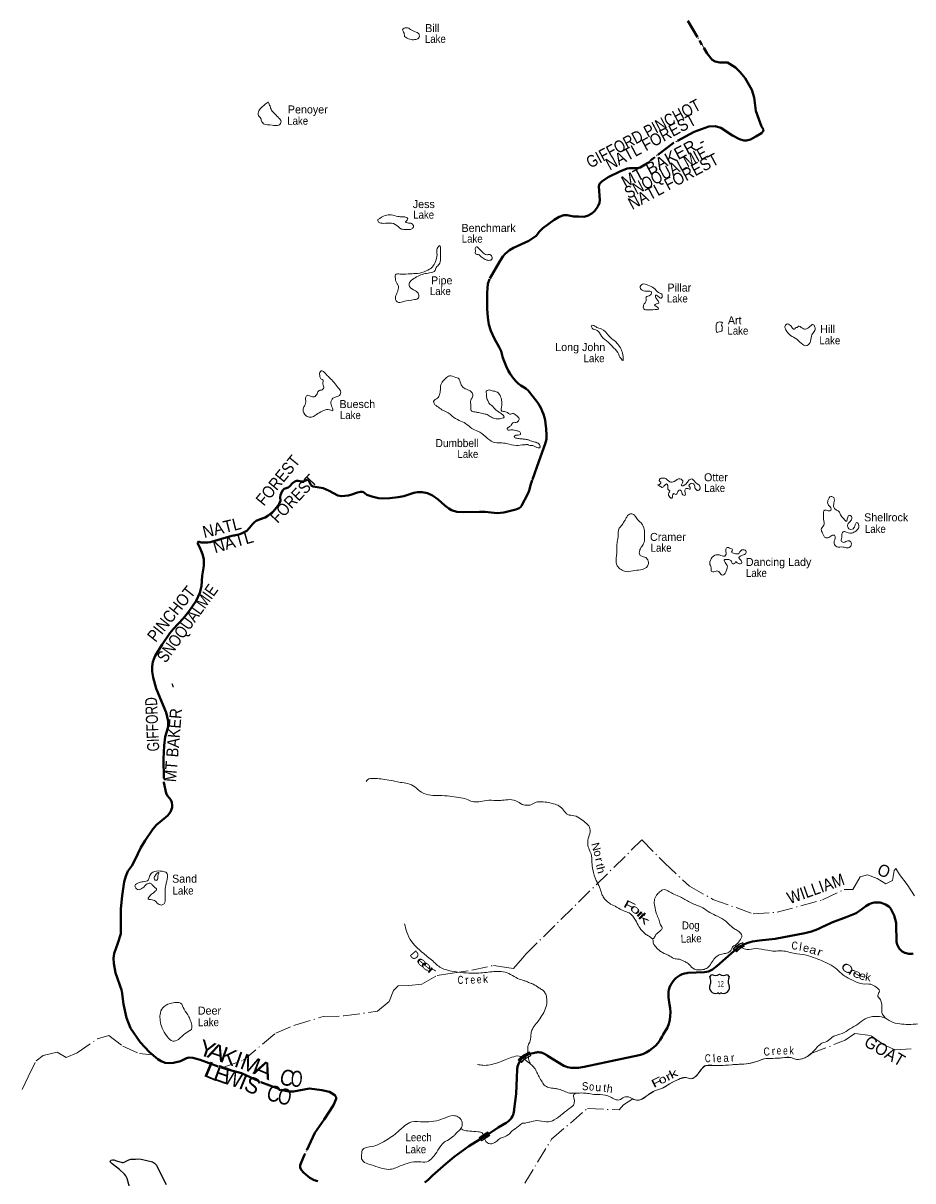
# Model space of a CAD drawing. Header units: feet. Extents: x -252658 to 9, y -366365 to -181930.
# Drawn here: x -107069 to -84846, y -314790 to -285860 of the extents above; entities that cross this region are included whole.
import ezdxf
from ezdxf.enums import TextEntityAlignment as Align

# ---------------------------------------------------------------- set-up
doc = ezdxf.new("R2010")
doc.units = ezdxf.units.FT
doc.header["$LTSCALE"] = 80
doc.linetypes.add('DOT_DASHED', pattern=[7.7, 5, -1.2, 0.3, -1.2])
doc.linetypes.add('LONG_DASH_SHORT_DASH', pattern=[9.9, 6, -1.2, 1.5, -1.2])
for name, color, linetype, lineweight in [('11', 7, 'LONG_DASH_SHORT_DASH', 60), ('16', 7, 'Continuous', 25), ('20', 7, 'Continuous', 70), ('29', 7, 'Continuous', 25), ('39', 7, 'Continuous', 13), ('44', 7, 'DOT_DASHED', 13), ('57', 7, 'Continuous', 13)]:
    doc.layers.add(name, color=color, linetype=linetype, lineweight=lineweight)
doc.layers.add('12', color=7, linetype='Continuous')
doc.layers.add('41', color=7, linetype='Continuous')

msp = doc.modelspace()

# ---------------------------------------------------------------- linework, layer by layer
at = {"layer": '11'}
for points in [[(-90468.17, -285799.46), (-89980.17, -286622.02), (-89860.07, -286773.97), (-89780.35, -286819.78), (-89665.1, -286841.38), (-89474.12, -286847.43), (-89271.88, -286968.02), (-89155.17, -287083.04), (-89036.86, -287231.62), (-88871.23, -287529.41), (-88805.91, -287720.93), (-88766.27, -288047.84), (-88695.72, -288262.31), (-88622.47, -288442.47), (-88579.72, -288515.79), (-88580.87, -288561.42), (-88622.18, -288612.88), (-88763.94, -288692.72), (-88903.33, -288764.04), (-88999.32, -288794.44), (-89069.45, -288790.98), (-89178.02, -288756.5), (-89354.36, -288666.84), (-89638.82, -288475.64), (-89783.67, -288430.79), (-89940.87, -288442.88), (-90306.44, -288573.75), (-90833.51, -288862.16), (-91532.5, -289390.16), (-91656.99, -289469.83), (-91724.51, -289487.35), (-91927.29, -289487.88), (-91980.33, -289495.02), (-92165.79, -289564.24), (-92459.84, -289711.92), (-92615.58, -289814.95), (-92670.61, -289877.58), (-92692.92, -289945.1), (-92663.21, -290276.9), (-92673.9, -290349.69), (-92710.76, -290439.12), (-92792.4, -290549.91), (-92864.75, -290612.88), (-92973.71, -290677.14), (-93063.42, -290696.66), (-93197.58, -290695.96), (-93311.69, -290689.37), (-93477.64, -290658.79), (-93559.87, -290662.23), (-93678.58, -290703.25), (-93807.05, -290779.06), (-94088.16, -290982.06), (-94171.56, -291070.2), (-94251.68, -291170.94), (-94438.9, -291298.89)], [(-94438.98, -291298.93), (-94817.64, -291472.18), (-94920.51, -291533.27), (-95024.75, -291623.76), (-95085.82, -291694.51), (-95171.22, -291824.28), (-95419.13, -292257.32), (-95459.42, -292378.04), (-95474.12, -292481.07), (-95478.43, -292595.62), (-95479.93, -292996.2), (-95464.97, -293218.62), (-95435.76, -293387.85), (-95384.22, -293549.84), (-95294.67, -293749.53), (-95179.85, -293955.84), (-95131.44, -294059.5), (-95084.14, -294227.3), (-95056.22, -294310.17), (-95007.34, -294429.63), (-94955.03, -294538.6), (-94903.58, -294626.09), (-94822.87, -294736.47), (-94755.52, -294813.97), (-94700.28, -294867.61), (-94637.56, -294918.38), (-94515.58, -294990.76), (-94454.48, -295039.2)], [(-94454.69, -295038.93), (-94238.58, -295317.42), (-94198.68, -295371.81), (-94163.44, -295429.87), (-94131.36, -295493.29), (-94104.49, -295555.36), (-94075.04, -295632.76), (-94048.91, -295715.02), (-94032.49, -295785.12), (-94019.77, -295858.78), (-94003.22, -296000.06), (-93992.29, -296157.04), (-93993.87, -296210.24), (-93999.4, -296259.77), (-94011.38, -296314.14), (-94032.2, -296375.49), (-94190.85, -296813.24), (-94351.65, -297277.76), (-94394.23, -297407.82), (-94421.16, -297513.66), (-94437.13, -297562.34), (-94465.48, -297618.48)], [(-94465.48, -297618.48), (-94621.45, -297919.68), (-94640.55, -297945.98), (-94681.84, -297978.25), (-94764.68, -298011.66), (-95062.38, -298087.2), (-95231.64, -298102.88), (-95526.3, -298074.59), (-95673.93, -298071.99), (-96080.46, -298081.33), (-96240.03, -298070.99), (-96368.28, -298031.42), (-96438.55, -297988.85), (-96537.68, -297912.18), (-96704.07, -297760.4), (-96840.4, -297665.9), (-96970.74, -297605.94), (-97103.54, -297581.17), (-97222.43, -297584.22), (-97307.22, -297598.33), (-97413.35, -297629.27), (-97561.38, -297676.87), (-97704.45, -297705.47), (-97907.71, -297732.05), (-98085.25, -297739.47), (-98194.02, -297727.72), (-98355.83, -297689.55), (-98480.5, -297650.96), (-98566.26, -297580.33), (-98604.36, -297568.82), (-98641.58, -297570.27), (-98717.08, -297588.01), (-98881.19, -297650.16), (-98954.4, -297667.51), (-99114.04, -297683.23), (-99205.4, -297666.84), (-99424.01, -297545.6), (-99572.89, -297480.15), (-99827.93, -297435.45), (-99876.72, -297413.52), (-99932.4, -297299.37), (-99962.82, -297275.42), (-99993.87, -297277.68), (-100072.57, -297310.59), (-100113.55, -297311.04), (-100197.76, -297295.39), (-100240.62, -297300.42), (-100278.69, -297316.72), (-100338.36, -297356.32), (-100418.95, -297437.65), (-100445.48, -297461.51), (-100546.08, -297499.67), (-100581.6, -297534.02), (-100618.49, -297591.82), (-100643.79, -297657.35), (-100652.63, -297708.04), (-100644.49, -297797.04), (-100676.82, -297873.46), (-100729.12, -297953.42), (-100826.06, -298060.51), (-100959.77, -298172.58), (-101021.47, -298210.05), (-101188.9, -298269.33), (-101249.23, -298296.53), (-101293.18, -298327.24), (-101335.35, -298371.24), (-101420.71, -298484.15), (-101483.7, -298545.68), (-101613.52, -298616.79), (-101678.64, -298638.12), (-101857.56, -298675.01), (-102278.92, -298800.63), (-102394.01, -298829.59), (-102454.47, -298838.89), (-102593.14, -298836.6), (-102624.04, -298835.41), (-102668.67, -298817.61), (-102686.35, -298817.38), (-102703.74, -298838.02), (-102702.86, -298871.33), (-102654.42, -298960.29), (-102588.83, -299128.81), (-102552.94, -299256.57), (-102554.25, -299425.57), (-102593.38, -299674.81), (-102614.3, -299929.67), (-102655.2, -300098.4), (-102751.33, -300292.5), (-102932.25, -300566.07), (-103060.6, -300730.44), (-103324.2, -301006.29), (-103407.86, -301105.64), (-103597.45, -301388.3), (-103769.49, -301671.6), (-103808.23, -301750.31), (-103830.74, -301818.05), (-103847.34, -301933.21), (-103843.06, -302063.41), (-103819.29, -302211.22), (-103747, -302485.24), (-103607.46, -302824.66)], [(-103606.79, -302826.14), (-103500.58, -303084.97), (-103469.61, -303191.12), (-103450.23, -303304.63), (-103448.1, -303431.27), (-103459.98, -303499.48), (-103523.66, -303692.09), (-103546.97, -303913.85), (-103564.18, -304243.44), (-103557.78, -304833.14), (-103497.57, -305105.55), (-103473.91, -305156.9), (-103416.52, -305224.52), (-103383.06, -305269.69), (-103357.86, -305335.53), (-103345.28, -305405.73), (-103346.44, -305457.82), (-103389.38, -305569.02), (-103458.55, -305661.22), (-103504.43, -305705.98), (-103737.74, -305891.02), (-103830.13, -305998.68), (-104024.49, -306282.07), (-104128.4, -306461.01), (-104280.56, -306774.63), (-104355.27, -306920.59), (-104456.78, -307055.3), (-104506.99, -307175.32), (-104543.63, -307314.95), (-104595.75, -307665.69), (-104627.8, -307991.03), (-104630.97, -308302.93), (-104632.49, -308619.97), (-104702.51, -308853.95), (-104796.97, -309109.65), (-104809.69, -309228.47), (-104802.52, -309360.9), (-104759.22, -309590.54), (-104600.66, -310052.7), (-104558.39, -310377.83), (-104483.58, -310719.18), (-104385.62, -310972.32), (-104142.9, -311327.02), (-103914.36, -311577.84), (-103708.74, -311751.41), (-103621, -311802.36), (-103520.85, -311839.01), (-103421.21, -311850.44), (-103312.76, -311838.72), (-103140.03, -311795.61), (-102990.69, -311724.2), (-102925.48, -311709.12), (-102831.08, -311716.49), (-102648.34, -311764.93), (-102124.4, -311960.47), (-101921.93, -312016.91), (-101613.3, -312099.21), (-101129.6, -312324.31), (-100635.11, -312512.13), (-100430.54, -312556.25), (-100319.05, -312559.12), (-99916.37, -312485.58), (-99605.71, -312521.91), (-99418.41, -312567.84), (-99285.8, -312650.67), (-99252.05, -312696.64), (-99252.26, -312736.57), (-99314.94, -312895.28), (-99548.46, -313257.41)], [(-99548.46, -313257.41), (-99784.37, -313587.44), (-100055.97, -314175.47), (-100152.47, -314397.59), (-100148.99, -314462.59), (-100116.79, -314523.22), (-100064.59, -314582.19), (-99909.73, -314710.92), (-99801.75, -314770.09), (-99704.67, -314801.93)]]:
    msp.add_lwpolyline(points, dxfattribs=at)
at = {"layer": '16'}
for p, q in [((-89918.68, -309690.09), (-89867.37, -309631.33)), ((-89675.61, -309625.36), (-89675.89, -309625.56)), ((-89483.52, -309631.24), (-89432.13, -309690.09))]:
    msp.add_line(p, q, dxfattribs=at)
for centre, radius, start, end in [((-90111.66, -309800.72), 222.05, 332.97043, 29.75871), ((-89776.29, -309473.67), 182.07, 239.97227, 303.45418), ((-89574.51, -309474.17), 181.52, 236.33975, 300.08743), ((-89574.52, -309473.67), 182.07, 236.54582, 236.59441), ((-89239.16, -309800.72), 222.05, 150.24129, 207.02957), ((-89772.47, -309955.62), 151.42, 159.09177, 283.81923), ((-89578.35, -309955.62), 151.42, 256.18077, 20.90823)]:
    msp.add_arc(centre, radius, start, end, dxfattribs=at)
for centre, major_axis, start_param, end_param in [((-89717.13, -310154.44), (-19.56, 51.67), 4.95877769, 6.28318531), ((-89633.68, -310154.44), (19.56, 51.67), 0, 1.32637542)]:
    msp.add_ellipse(centre, major_axis=major_axis, ratio=0.929097, start_param=start_param, end_param=end_param, dxfattribs=at)
at = {"layer": '20'}
for points in [[(-94523.47, -311662.9), (-94459.74, -311635.62), (-94382.53, -311610.1), (-94326.82, -311595.79), (-94262, -311582.45), (-94244.3, -311579.5), (-94212, -311577.4), (-94199.21, -311577.07), (-94161.52, -311580.06), (-94124.35, -311586.96), (-94088.1, -311597.72), (-94047.55, -311617.8), (-94025.29, -311631.16), (-93991.46, -311652.54), (-93969, -311668.05), (-93561.01, -311914), (-93514.72, -311935.38), (-93473.64, -311948.53), (-93382.21, -311963.54), (-93289.71, -311968.91), (-93197.16, -311964.58), (-93105.56, -311950.6), (-93053, -311938.05), (-92114, -311743.05), (-91685, -311652.05), (-91593.91, -311622.07), (-91506.44, -311582.74), (-91423.57, -311534.48), (-91346.2, -311477.82), (-91275.17, -311413.38), (-91211.27, -311341.87), (-91155.19, -311264.08), (-91107.55, -311180.84), (-91086, -311135.05), (-90978, -310954.05), (-90943.46, -310862.7), (-90918.66, -310768.24), (-90903.86, -310671.71), (-90899.24, -310574.16), (-90904.84, -310476.66), (-90920, -310383.05), (-90949.66, -310212.05), (-90951.73, -310200.1), (-90952.51, -310162.05), (-90953.2, -310128.61), (-90948.28, -310070.36), (-90937.3, -310012.95), (-90920.37, -309957), (-90897.7, -309903.13), (-90869.51, -309851.92), (-90836.13, -309803.94), (-90797.91, -309759.71), (-90755.29, -309719.72), (-90708.71, -309684.4), (-90658.7, -309654.15), (-90605.8, -309629.29), (-90550.59, -309610.09), (-90493.67, -309596.77), (-90470, -309593.05), (-90052, -309579.05), (-89998.88, -309569.7), (-89947.04, -309554.84), (-89897.03, -309534.65), (-89849.4, -309509.34), (-89804.68, -309479.2), (-89763.36, -309444.54), (-89736, -309417.05), (-89316.45, -309048.91), (-89198.97, -308949.65), (-89137.99, -308913.49), (-89072.29, -308884.58), (-89047.29, -308874.66), (-88963.85, -308841.57), (-88851.51, -308810.13), (-88736.5, -308790.6), (-88673, -308785.05), (-88282, -308746.05), (-87543, -308602.05), (-87377.87, -308560.7), (-87217.97, -308502.32), (-87065.04, -308427.55), (-87057, -308423.05), (-86866, -308337.05), (-86510, -308198.05), (-86261, -308098.05), (-86123, -307999.05), (-86017, -307926.05), (-85978.19, -307899.04), (-85940.34, -307876.84), (-85893.2, -307857.9), (-85847.94, -307844.21), (-85801.51, -307835.33)], [(-85801.51, -307835.33), (-85754.39, -307831.35), (-85707.12, -307832.31), (-85660.21, -307838.21), (-85614.18, -307848.99), (-85569.52, -307864.51), (-85526.73, -307884.62), (-85486.28, -307909.09), (-85448.6, -307937.66), (-85414.12, -307970), (-85396, -307990.05), (-85349.92, -308072.16), (-85312.68, -308158.65), (-85284.68, -308248.55), (-85266.23, -308340.88), (-85259, -308408.05), (-85252, -308780.05), (-85249.87, -308815.69), (-85244.02, -308850.92), (-85234.52, -308885.34), (-85221.48, -308918.58), (-85205.03, -308950.27), (-85185.36, -308980.07), (-85162.69, -309007.65), (-85137.25, -309032.71), (-85109.33, -309054.98), (-85079.24, -309074.2), (-85047.31, -309090.18), (-85013.88, -309102.73), (-84979.32, -309111.71), (-84944.01, -309117.04), (-84908.34, -309118.64), (-84872.7, -309116.51), (-84837.47, -309110.66)], [(-97032.36, -314829.78), (-96943.23, -314756.71), (-96862.22, -314674.72), (-96844.76, -314654.62), (-96510.9, -314367.76), (-96305.57, -314190.61), (-95938.19, -313921.01), (-95437.85, -313613.74), (-95202.09, -313456.12), (-95003.31, -313338.33), (-94976.35, -313322.35), (-94953.31, -313305.53), (-94946.18, -313300.33), (-94916.67, -313273.64), (-94890.12, -313244.03), (-94866.8, -313211.79), (-94846.99, -313177.3), (-94830.88, -313140.92), (-94818.67, -313103.06), (-94810.48, -313064.14), (-94806.41, -313024.56), (-94805.94, -313002.97), (-94755.78, -312617.52), (-94734.84, -312206.93), (-94727.29, -312007.49), (-94726.24, -311979.67), (-94722.69, -311957.49), (-94719.37, -311936.7), (-94707.31, -311891.93), (-94690.63, -311848.67), (-94674.44, -311817), (-94650.02, -311773.18), (-94645.05, -311767), (-94634.63, -311754.03), (-94600.33, -311719.47), (-94562.6, -311688.68), (-94523.47, -311662.9)]]:
    msp.add_lwpolyline(points, dxfattribs=at)
at = {"layer": '29'}
msp.add_lwpolyline([(-104385.32, -315034.69), (-104473.07, -314727.62), (-104507.08, -314663.32), (-104533.17, -314625.83), (-104663.04, -314510.13), (-104842.84, -314368.5), (-104888.8, -314326.72), (-104896.36, -314315.38), (-104885.02, -314288.9), (-104869.9, -314273.77), (-104840.85, -314260.81), (-104801.87, -314262.43), (-104734.97, -314286.76), (-104597.12, -314328.67), (-104571.33, -314330.51), (-104548.66, -314326.72), (-104427.31, -314264.9), (-104378.58, -314251.08), (-104263.49, -314245), (-104204.73, -314239.74), (-104117.81, -314247.3), (-103834.36, -314315.38), (-103790.01, -314344.83), (-103739.87, -314402.36), (-103688.12, -314510.38), (-103494.21, -314882.68)], dxfattribs=at)
at = {"layer": '39'}
msp.add_line((-94523.6, -311772.15), (-94542.26, -311754.09), dxfattribs=at)
for points in [[(-97540.92, -286195.64), (-97554.97, -286110.23), (-97589.82, -286023.28), (-97494.68, -285974.41), (-97390.87, -286018.15), (-97255.24, -286082.45), (-97173.95, -286154), (-97176.86, -286214.26), (-97260.02, -286267.32), (-97376.57, -286269.64), (-97444.55, -286248.54), (-97502.37, -286219.56), (-97542.18, -286194.85)], [(-100941.59, -287840.6), (-100902.73, -287932.31), (-100866.25, -288033.96), (-100773.58, -288137.66), (-100688.36, -288225.02), (-100625.28, -288313.6), (-100684.95, -288407.75), (-100849.69, -288407.79), (-101061.41, -288374.02), (-101103.88, -288326.32), (-101135.07, -288244.93), (-101197.72, -288144.33), (-101189.08, -288072.41), (-101131.63, -287984.2), (-101044.31, -287903.09), (-100951.55, -287838.24), (-100942.02, -287834.27)], [(-98207.4, -290768.58), (-98023.07, -290666.74), (-97880.18, -290648.72), (-97710.07, -290691.41), (-97577.6, -290699.38), (-97463.88, -290751.3), (-97476.41, -290783.28), (-97515.2, -290824.93), (-97469.37, -290849.72), (-97365.21, -290869.34), (-97318.09, -290942.4), (-97363.21, -291004.06), (-97508, -291014), (-97616.36, -291006.39), (-97773.3, -290889.51), (-97975.73, -290858.4), (-98138.41, -290856.03), (-98204.14, -290818.88), (-98207.4, -290768.58)], [(-97707.71, -292542.92), (-97697.74, -292414.41), (-97737.07, -292357.54), (-97775.03, -292210.24), (-97768.04, -292146.01), (-97649.28, -292129.65), (-97390.05, -292123.39), (-97221.16, -292113.8), (-96999.21, -292048.69), (-96855.26, -291960.33), (-96768.71, -291814.85), (-96730.02, -291646.55), (-96727.7, -291491.79), (-96664.3, -291416.33), (-96640.06, -291541.32), (-96643.75, -291653.84), (-96652.4, -291828.61), (-96714.1, -291924.2), (-96752.89, -291965.85), (-96776.13, -292041.9), (-96917.65, -292102.15), (-97058.66, -292128.23), (-97206.12, -292182.37), (-97344.01, -292268.8), (-97415.42, -292342.14), (-97416.9, -292440.62), (-97271.89, -292549.29), (-97190.75, -292630.89), (-97194.17, -292725.32), (-97295.26, -292768.07), (-97571.22, -292818.31), (-97730, -292824.03), (-97768.15, -292688.79), (-97734.84, -292610.87), (-97707.67, -292542.44)], [(-95697.1, -291486.75), (-95598.09, -291582.68), (-95490.64, -291650.59), (-95414.2, -291643.66), (-95370.49, -291676.47), (-95357.58, -291753.05), (-95436.45, -291788.08), (-95526.53, -291766.66), (-95625.92, -291696.86), (-95701.49, -291645.5), (-95769.53, -291628.42), (-95770.48, -291558.05), (-95769.19, -291471.62), (-95742.69, -291445.88), (-95697.1, -291486.75)], [(-91492.89, -292689.59), (-91384.21, -292629.61), (-91371.95, -292577.38), (-91418.07, -292559.14), (-91576.68, -292550.62), (-91658.67, -292463.92), (-91596.1, -292383.69), (-91467.67, -292408.21), (-91311.33, -292483.07), (-91197.29, -292589.97), (-91105.19, -292660.62), (-91133.6, -292734.92), (-91203.72, -292692.48), (-91273.88, -292660.1), (-91272.02, -292698.31), (-91222.14, -292780.88), (-91192.31, -292855.36), (-91246.61, -292875.3), (-91296.95, -292907.31), (-91242.89, -292947.68), (-91198.91, -293000.09), (-91289.36, -293019.92), (-91470.12, -293025.39), (-91564.41, -293000.98), (-91570.06, -292906.48), (-91507.34, -292788.05), (-91511.11, -292727.73), (-91492.89, -292689.59)], [(-89751.22, -293563.4), (-89760.78, -293442.75), (-89738.35, -293356.37), (-89647.87, -293328.5), (-89599.76, -293350.76), (-89615.96, -293384.89), (-89622.12, -293419.05), (-89604.2, -293457.3), (-89612.34, -293483.41), (-89610.55, -293539.71), (-89654.83, -293565.71), (-89719.16, -293581.59), (-89749.3, -293585.52), (-89751.22, -293563.4)], [(-92078.96, -294270.2), (-92098.96, -294107.08), (-92236.54, -293857.37), (-92436.65, -293677.83), (-92628.73, -293500.33), (-92739.04, -293463.81), (-92815.18, -293419.34), (-92873.41, -293417.16), (-92855.6, -293483.55), (-92731.3, -293538.21), (-92621.43, -293685.31), (-92455.35, -293834.58), (-92319.33, -293971.71), (-92195.44, -294126.89), (-92143.65, -294235.61), (-92079.58, -294282.04), (-92079.54, -294271.99)], [(-87981.23, -293373.8), (-87885.09, -293436.42), (-87825.11, -293504.95), (-87786.93, -293499.04), (-87776.78, -293470.92), (-87730.56, -293463.02), (-87702.33, -293432.95), (-87604.13, -293483.51), (-87499.76, -293497.91), (-87388.96, -293411.8), (-87340.67, -293387.82), (-87294.75, -293454.3), (-87293.08, -293540.76), (-87367.81, -293647.08), (-87400.57, -293807.81), (-87489.37, -293918.11), (-87597.71, -293891.64), (-87743.78, -293758.51), (-87902.05, -293663.54), (-88017.96, -293520.45), (-88037.66, -293423.89), (-88007.42, -293393.82), (-87981.23, -293373.8)], [(-99348.56, -295547.11), (-99412.6, -295525.08), (-99486.54, -295514.37), (-99596.48, -295554.53), (-99744.28, -295641.46), (-99840.91, -295702.17), (-99951.26, -295698.16), (-100033.56, -295641), (-100063.34, -295465.35), (-100022.46, -295390.58), (-100010.02, -295324.81), (-100012.33, -295222.4), (-99974.03, -295163.59), (-99892.28, -295180.6), (-99792.48, -295198.27), (-99725.36, -295120.44), (-99676.23, -295039.96), (-99597.26, -295022.76), (-99556.59, -294954), (-99574.84, -294903.18), (-99586.84, -294846.56), (-99578.57, -294784.65), (-99631.43, -294746.62), (-99658.98, -294675.39), (-99657.92, -294591.15), (-99626.23, -294548.15), (-99514.2, -294616.43), (-99423.39, -294716.04), (-99299.35, -294840.94), (-99197.6, -294971.05), (-99137.33, -295081.59), (-99164.32, -295160.87), (-99252.12, -295199.82), (-99329.74, -295235.13), (-99382.33, -295355.62), (-99362.81, -295426.56), (-99333.48, -295503.88), (-99330.34, -295528.07), (-99349.12, -295547.45)], [(-94464.3, -296391.55), (-94556.38, -296395.61), (-94747.86, -296412.74), (-94993.25, -296365.71), (-95149.31, -296348), (-95327.43, -296329.5), (-95511.59, -296200.42), (-95721.17, -296052.35), (-95861.44, -295987.06), (-96017.72, -295865.01), (-96173.75, -295791.12), (-96354.47, -295678.21), (-96451.88, -295594.42), (-96580.4, -295537.58), (-96696.01, -295457.13), (-96803.23, -295366.96), (-96815.3, -295312.34), (-96719.96, -295231.53), (-96668.6, -295145.1), (-96647.97, -295019.44), (-96640.61, -294927.4), (-96586.08, -294808.99), (-96517.25, -294739.25), (-96420.41, -294672.53), (-96259.21, -294714.5), (-96201.68, -294734.65), (-96138.27, -294869.39), (-96061.8, -294976.5), (-95925.47, -295039.64), (-95853.27, -295098.45), (-95842.87, -295199.15), (-95887.91, -295277.78), (-95885.64, -295436.38), (-95881.25, -295536.87), (-95788.26, -295576.36), (-95694.33, -295589.81), (-95560.85, -295620.73), (-95451.6, -295654.8), (-95347.52, -295720.78), (-95220.06, -295751.49), (-95104.9, -295733.6), (-95053.65, -295705.36), (-95081.92, -295654.17), (-95261.99, -295523.23), (-95362.61, -295417.24), (-95438.53, -295350.27), (-95455.13, -295309.54), (-95490.12, -295221.99), (-95495.09, -295137.53), (-95500.27, -295059.09), (-95456.98, -295028.55), (-95355.09, -295044.29), (-95223.91, -295083.16), (-95141.71, -295198.51), (-95111.9, -295317.98), (-95113.24, -295410.24), (-95110.46, -295554.81), (-95074.56, -295562.13), (-94971.18, -295591.97), (-94912.23, -295628.22), (-94821.36, -295615.47), (-94741.14, -295674.56), (-94679.26, -295741.02), (-94710.12, -295816.15), (-94728.61, -295827.52), (-94777.2, -295837.79), (-94823.35, -295836.12), (-94876.05, -295904.44), (-94940.14, -295954.28), (-94982.16, -296004.93), (-94953.08, -296034.08), (-94888.37, -296022.38), (-94808.19, -296027.29), (-94738.48, -296043.87), (-94665.34, -296076.62), (-94647.53, -296139.47), (-94702.28, -296153.54), (-94762.69, -296157.37), (-94802.34, -296198.07), (-94737.37, -296234.54), (-94639.35, -296246.12), (-94553.29, -296255.26), (-94460, -296269)], [(-94460, -296269), (-94392, -296295.05), (-94290, -296327.05), (-94185, -296372.05), (-94160, -296410.05), (-94174, -296472.05), (-94202, -296472.05), (-94271, -296449.05), (-94339, -296417.05), (-94387, -296412.05), (-94440, -296406.05), (-94464.3, -296391.55)], [(-91103.24, -297232.26), (-91042.98, -297230.44), (-90916.83, -297321.29), (-90804.33, -297311.58), (-90663.5, -297247.68), (-90587.47, -297318.28), (-90617.82, -297376.49), (-90630.02, -297414.65), (-90507.35, -297372.8), (-90446.77, -297288.55), (-90372.32, -297250.58), (-90274.26, -297337.33), (-90156.29, -297466.35), (-90210.81, -297540.57), (-90282.88, -297486.07), (-90298.65, -297409.63), (-90322.59, -297369.35), (-90364.72, -297359.17), (-90439.25, -297417.24), (-90409.32, -297465.58), (-90411.48, -297503.77), (-90487.73, -297487.45), (-90540.1, -297527.5), (-90532.33, -297593.87), (-90530.58, -297658.21), (-90606.76, -297625.81), (-90632.54, -297543.3), (-90670.63, -297527.1), (-90723.08, -297587.26), (-90763.44, -297635.38), (-90827.63, -297617.09), (-90847.93, -297673.32), (-90862.21, -297729.57), (-90916.35, -297707.29), (-90940.02, -297600.67), (-90917.73, -297550.47), (-90961.72, -297502.09), (-90965.38, -297411.61), (-91001.38, -297375.31), (-91047.72, -297411.36), (-91104.15, -297463.46), (-91176.3, -297425.04), (-91214.37, -297404.82), (-91156.01, -297374.84), (-91143.81, -297334.67), (-91181.77, -297286.31), (-91159.51, -297242.14), (-91103.24, -297232.26)], [(-87078.45, -298161.3), (-87047.81, -298030.72), (-86957.49, -298043.06), (-86895.2, -298033.2), (-86894.96, -297972.88), (-86964.9, -297886.22), (-86966.51, -297785.7), (-86889.81, -297687.42), (-86821.64, -297715.78), (-86816.15, -297850.49), (-86818.57, -297955.02), (-86770.62, -298017.49), (-86694.49, -298061.95), (-86650.64, -298146.53), (-86572.73, -298249.29), (-86506.68, -298305.79), (-86478.26, -298227.47), (-86435.82, -298159.24), (-86377.71, -298191.59), (-86396.18, -298292.05), (-86462.74, -298366.23), (-86473.11, -298448.63), (-86393.04, -298513.2), (-86332.71, -298493.28), (-86286.14, -298396.93), (-86245.75, -298340.76), (-86193.84, -298417.31), (-86248.53, -298533.75), (-86345.16, -298593.77), (-86499.75, -298583.24), (-86590.07, -298570.9), (-86612.3, -298607.02), (-86628.9, -298741.67), (-86639.17, -298797.93), (-86573.04, -298834.32), (-86472.47, -298794.42), (-86394.27, -298824.81), (-86398.7, -298927.33), (-86481.22, -298975.33), (-86587.56, -298950.88), (-86746.19, -298946.37), (-86810.14, -298867.77), (-86789.53, -298733.14), (-86801.28, -298658.72), (-86871.58, -298660.51), (-86968.22, -298722.54), (-87020.42, -298720.37), (-87104.29, -298601.5), (-87132.07, -298516.98), (-87071.38, -298404.58), (-87057.1, -298348.33), (-87076.86, -298265.85), (-87080.9, -298200.62), (-87078.45, -298161.3)], [(-91974, -298163.05), (-91920, -298128.05), (-91820, -298137.05), (-91759, -298213.05), (-91680, -298307.05), (-91597, -298398.05), (-91550, -298544.05), (-91547, -298718.05), (-91570, -298865.05), (-91629, -298959.05), (-91669, -299039.05), (-91666, -299146.05), (-91599, -299189.05), (-91497, -299231.05), (-91448, -299332.05), (-91475, -299433.05), (-91599, -299512.05), (-91792, -299537.05), (-91985, -299568.05), (-92103, -299533.05), (-92216, -299440.05), (-92255, -299346.05), (-92256, -299228.05), (-92236, -298985.05), (-92235, -298857.05), (-92210, -298699.05), (-92204, -298595.05), (-92191, -298505.05), (-92129, -298424.05), (-92056, -298313.05), (-92014, -298245.05), (-91973.49, -298162.51)], [(-89918.65, -299322.67), (-89827.71, -299178.2), (-89676.97, -299148.51), (-89544.54, -299177.06), (-89510.23, -299132.93), (-89517.94, -299050.49), (-89501.56, -298972.13), (-89389.17, -298990.57), (-89347.11, -299018.84), (-89373.44, -299075.05), (-89303.31, -299113.46), (-89210.95, -299119.78), (-89114.19, -299025.58), (-89013.86, -299045.99), (-89026.22, -299124.36), (-89134.83, -299168.26), (-89195.3, -299224.36), (-89131.3, -299290.9), (-89127.58, -299363.29), (-89187.85, -299371.15), (-89249.95, -299330.75), (-89274, -299318.61), (-89296.25, -299360.76), (-89342.49, -299372.68), (-89382.37, -299300.19), (-89444.49, -299265.82), (-89559.02, -299281.56), (-89537.14, -299335.9), (-89479.33, -299442.63), (-89503.77, -299529), (-89576.54, -299649.4), (-89626.72, -299643.22), (-89688.67, -299566.64), (-89744.83, -299548.37), (-89813.2, -299572.29), (-89871.4, -299562.06), (-89887.09, -299467.52), (-89918.82, -299364.89), (-89918.65, -299322.67)], [(-98498.23, -304810.57), (-98464.53, -304767.65), (-98310.66, -304735.11), (-98132.32, -304747.6), (-97936.43, -304774.77), (-97645.25, -304833.5), (-97461.47, -304862.24), (-97283.66, -304944.95), (-97115.85, -305081.46), (-96883.44, -305154.11), (-96678.87, -305163.54), (-96414.1, -305175.16), (-96188.33, -305209.44), (-95991.09, -305254.72), (-95846.52, -305312.14), (-95690.03, -305317.82), (-95493.96, -305284.8), (-95250.83, -305283.59), (-95102, -305278.96), (-94916.61, -305263.62), (-94711.56, -305315.2), (-94570.93, -305397.05), (-94498.15, -305400.42)], [(-94498.15, -305400.42), (-94384, -305393.05), (-94256, -305330.05), (-94124, -305321.05), (-93945, -305334.05), (-93818, -305369.05), (-93685, -305418.05), (-93570, -305528.05), (-93465, -305635.05), (-93304, -305666.05), (-93136, -305751.05), (-92995, -305862.05), (-92910, -305991.05), (-92929, -306148.05), (-92966, -306328.05), (-92942, -306476.05), (-92881, -306620.05), (-92864, -306836.05), (-92836, -307012.05), (-92754, -307282.05), (-92672, -307454.05), (-92621, -307605.05), (-92582, -307689.05), (-92394, -307872.05), (-92245, -307949.05), (-92062, -308044.05), (-91935, -308095.05), (-91773, -308278.05), (-91687, -308436.05), (-91582, -308571.05), (-91513, -308633.05), (-91426, -308680.05), (-91374, -308722.05), (-91335, -308772.05), (-91329, -308842.05), (-91284, -308923.05), (-91185, -309027.05), (-91102, -309084.05), (-90912, -309175.05), (-90779, -309242.05), (-90677, -309254.05), (-90552, -309309.05), (-90461, -309358.05), (-90340, -309477.05), (-90153, -309520.05), (-90032, -309495.05), (-89928, -309420.05), (-89835, -309280.05), (-89737, -309177.05), (-89617, -309122.05), (-89499, -309101.05), (-89395, -309030.05), (-89291.51, -308914.77), (-89269, -308925.05), (-89261, -308925.05), (-89123.22, -308965.46)], [(-104171.32, -307514.19), (-104213.23, -307506.65), (-104256.28, -307474.99), (-104278.17, -307414), (-104172.94, -307337.56), (-104035.34, -307310.45), (-103962.31, -307291.02), (-103923.36, -307214.18), (-103873.43, -307111.65), (-103781.04, -307056.81), (-103600.18, -307055.35), (-103485.05, -307093.64), (-103464.75, -307198.72), (-103508.44, -307405.82), (-103522.5, -307571.85), (-103520.08, -307726.45), (-103549.18, -307863.85), (-103612.69, -307897.66), (-103717.49, -307851.72), (-103765.9, -307801.8), (-103885.05, -307763.37), (-103944.51, -307741.14), (-103914.31, -307684.05), (-103841.4, -307612.45), (-103768.99, -307554.88), (-103735.07, -307505.95), (-103785.34, -307451.95), (-103853.23, -307385.28), (-103880.38, -307358.21), (-103967.23, -307371.11), (-104016.55, -307401.42), (-104058.57, -307452.07), (-104099.64, -307476.66), (-104138.85, -307505.34), (-104171.32, -307514.19)], [(-103682.32, -307104.54), (-103705.37, -307185.97), (-103726.7, -307275.5), (-103770.91, -307275.9), (-103797.25, -307226.78), (-103760.38, -307151.87), (-103720.44, -307103.16), (-103683.75, -307088.44), (-103682.32, -307104.54)], [(-89291.52, -308914.77), (-89227, -308855.05), (-89130, -308722.05), (-89116, -308664.05), (-89191, -308562.05), (-89290, -308497.05), (-89417, -308397.05), (-89520, -308302.05), (-89724, -308179.05), (-89914, -308087.05), (-90095, -307968.05), (-90279, -307887.05), (-90418, -307828.05), (-90658, -307691.05), (-90815, -307622.05), (-90940, -307557.05), (-91057, -307510.05), (-91171, -307569.05), (-91251, -307654.05), (-91302, -307782.05), (-91293, -307934.05), (-91249, -308114.05), (-91194, -308252.05), (-91145, -308390.05), (-91106, -308488.05), (-91152, -308538.05), (-91216, -308593.05), (-91274, -308649.05), (-91296, -308697.05), (-91327, -308730.05), (-91355.51, -308741.8)], [(-97542.61, -308368.79), (-97483.75, -308573.59), (-97363.93, -308814.71), (-97207.24, -308980.93), (-96934.58, -309217.57), (-96807.81, -309322.5), (-96718.43, -309406), (-96449.72, -309530.13), (-96134.17, -309581.71), (-95873.79, -309603.2), (-95497.29, -309580.75), (-95124.89, -309560.15), (-94937.82, -309609.08), (-94756.73, -309711.97), (-94598.33, -309775.91), (-94516.67, -309799.45)], [(-89123.22, -308965.46), (-88989, -309005.05), (-88768, -308988.05), (-88479, -309029.05), (-88292, -309050.05), (-88147, -309041.05), (-87827, -309101.05), (-87509, -309153.05), (-87276, -309229.05), (-86986, -309347.05), (-86786, -309468.05), (-86626, -309611.05), (-86513, -309696.05), (-86302, -309801.05), (-86106, -309870.05), (-85897, -309878.05), (-85762, -309953.05), (-85677, -310047.05), (-85722, -310161.05), (-85674, -310241.05), (-85627, -310345.05), (-85622, -310493.05), (-85613, -310609.05), (-85540, -310711.05)], [(-94465.03, -311587.68), (-94466, -311504.05), (-94453, -311405.05), (-94405, -311295.05), (-94382, -311103.05), (-94349, -310996.05), (-94252, -310861.05), (-94164, -310740.05), (-94067, -310580.05), (-94000, -310409.05), (-93995, -310203.05), (-94026, -310105.05), (-94099, -310019.05), (-94190, -309966.05), (-94327, -309877.05), (-94395, -309851.05), (-94450, -309833.05), (-94490, -309806.05), (-94516.67, -309799.45)], [(-91838.67, -312741.5), (-91785, -312766.05), (-91621, -312755.05), (-91449, -312635.05), (-91295, -312542.05), (-91098, -312471.05), (-90922, -312367.05), (-90700, -312254.05), (-90532, -312206.05), (-90377, -312239.05), (-90249, -312158.05), (-90135, -312011.05), (-90007, -311906.05), (-89818, -311907.05), (-89676, -311910.05), (-89371, -311890.05), (-89238, -311879.05), (-89136, -311878.05), (-88873, -311842.05), (-88740, -311805.05), (-88560, -311744.05), (-88341, -311730.05), (-88102, -311714.05), (-87891, -311711.05), (-87740, -311756.05), (-87672, -311751.05), (-87450, -311662.05), (-87318, -311540.05), (-87116, -311353.05), (-86960, -311286.05), (-86822, -311178.05), (-86612, -311105.05), (-86420, -310995.05), (-86222, -310874.05), (-86040, -310742.05), (-85783, -310680.05), (-85580, -310705.05), (-85390, -310808.05), (-85171, -310870.05), (-84960, -310881.05), (-84709, -310867.05), (-84504, -310813.05), (-84304, -310754.05), (-84141, -310805.05), (-83884, -310815.05), (-83712, -310673.05), (-83550, -310516.05), (-83410, -310411.05), (-83200, -310325.05), (-82979, -310262.05), (-82754, -310306.05), (-82592, -310233.05), (-82447, -310260.05), (-82195, -310410.05), (-82047, -310367.05), (-81985, -310236.05), (-81859, -310204.05), (-81728, -310271.05), (-81567, -310326.05), (-81401, -310396.05), (-81203, -310383.05), (-81042, -310376.05), (-80896, -310297.05), (-80758, -310194.05), (-80578, -310134.05), (-80403, -310127.05), (-80230, -310174.05), (-80013, -310104.05), (-79873, -310083.05), (-79781, -309946.05), (-79652, -309817.05), (-79414, -309906.05), (-79199, -309914.05), (-79084, -309951.05), (-78987, -310059.05), (-78862, -310144.05)], [(-102865, -311012.05), (-103020.02, -311105.6), (-103192.22, -311255.87), (-103330.4, -311299.01), (-103474.72, -311179.4), (-103597.85, -310974.27), (-103645.04, -310779.93), (-103649.76, -310633.28), (-103583.45, -310467.13), (-103400.67, -310357.38), (-103232.98, -310331.36), (-103135.25, -310350.96), (-103050.14, -310496.52), (-102926.56, -310689.62), (-102884.57, -310805.52), (-102854.9, -310929), (-102865.98, -311012.87)], [(-94542.26, -311754.09), (-94675.28, -311673.34), (-94861.17, -311702.71), (-95032.25, -311766.73), (-95221.75, -311840.12), (-95404.36, -311889.67), (-95587.66, -311903.09), (-95717.49, -311882.32)], [(-94523.6, -311772.15), (-94425, -311852.05), (-94322, -311941.05), (-94251, -312053.05), (-94198, -312163.05), (-94125, -312290.05), (-94052, -312398.05), (-93939, -312459.05), (-93798, -312480.05), (-93694, -312497.05), (-93551, -312550.05), (-93422, -312596.05), (-93267, -312600.05), (-93070, -312595.05), (-92940, -312608.05), (-92777, -312633.05), (-92531, -312647.05), (-92405, -312694.05), (-92284, -312756.05), (-92179, -312767.05), (-92057, -312696.05), (-91910, -312705.05), (-91838.67, -312741.5)], [(-94394.85, -311877.53), (-94438, -311772.05), (-94465.07, -311584.38)], [(-94531.53, -313347.25), (-94411, -313320.05), (-94241, -313286.05), (-93997, -313315.05), (-93801, -313267.05), (-93601, -313120.05), (-93389, -312956.05), (-93323, -312895.05), (-93307, -312855.05), (-93302, -312761.05), (-93314, -312715.05), (-93319, -312647.05), (-93261.39, -312601.23)], [(-96308.48, -313666.55), (-96444.78, -313764.17), (-96549.5, -313826.59), (-96709.41, -314025.46), (-96840.57, -314207.31), (-96983.22, -314318.51), (-97191.96, -314312.94), (-97423.92, -314338.63), (-97647.82, -314418.8), (-97940.22, -314504.5), (-98147.72, -314464.86), (-98374.11, -314392.44), (-98542.54, -314328.13), (-98613.64, -314239.27), (-98610.84, -314106.94), (-98599.91, -314027.07), (-98351.28, -313929.75), (-98067.81, -313813.62), (-97742.37, -313592.67), (-97532.82, -313409.65), (-97362.73, -313317.5), (-97063.42, -313318.33), (-96807.6, -313299.53), (-96561.99, -313230.18), (-96326.42, -313160.48), (-96208.99, -313190.83), (-96114.4, -313296.59), (-96104.94, -313423.35), (-96179.31, -313535.03), (-96256.09, -313602.47), (-96287.57, -313639.45), (-96308.65, -313666.78)], [(-96138.53, -313484.55), (-96082.28, -313518.48), (-95918.56, -313546.5), (-95702.24, -313564.38), (-95604.8, -313592), (-95574.32, -313638.91)], [(-95574.32, -313638.91), (-95473.24, -313841.57), (-95335.09, -313854.61), (-95145.63, -313727.05), (-94953.69, -313641.71), (-94863.85, -313546.65), (-94696.75, -313426.3), (-94597.54, -313349.64), (-94531.01, -313347.19)]]:
    msp.add_spline(points, degree=3, dxfattribs=at)
at = {"layer": '44'}
for points in [[(-90468.17, -285799.46), (-89980.17, -286622.02), (-89860.07, -286773.97), (-89780.35, -286819.78), (-89665.1, -286841.38), (-89474.12, -286847.43), (-89271.88, -286968.02), (-89155.17, -287083.04), (-89036.86, -287231.62), (-88871.23, -287529.41), (-88805.91, -287720.93), (-88766.27, -288047.84), (-88695.72, -288262.31), (-88622.47, -288442.47), (-88579.72, -288515.79), (-88580.87, -288561.42), (-88622.18, -288612.88), (-88763.94, -288692.72), (-88903.33, -288764.04), (-88999.32, -288794.44), (-89069.45, -288790.98), (-89178.02, -288756.5), (-89354.36, -288666.84), (-89638.82, -288475.64), (-89783.67, -288430.79), (-89940.87, -288442.88), (-90306.44, -288573.75), (-90833.51, -288862.16), (-91532.5, -289390.16), (-91656.99, -289469.83), (-91724.51, -289487.35), (-91927.29, -289487.88), (-91980.33, -289495.02), (-92165.79, -289564.24), (-92459.84, -289711.92), (-92615.58, -289814.95), (-92670.61, -289877.58), (-92692.92, -289945.1), (-92663.21, -290276.9), (-92673.9, -290349.69), (-92710.76, -290439.12), (-92792.4, -290549.91), (-92864.75, -290612.88), (-92973.71, -290677.14), (-93063.42, -290696.66), (-93197.58, -290695.96), (-93311.69, -290689.37), (-93477.64, -290658.79), (-93559.87, -290662.23), (-93678.58, -290703.25), (-93807.05, -290779.06), (-94088.16, -290982.06), (-94171.56, -291070.2), (-94251.68, -291170.94), (-94438.9, -291298.89)], [(-94438.98, -291298.93), (-94817.64, -291472.18), (-94920.51, -291533.27), (-95024.75, -291623.76), (-95085.82, -291694.51), (-95171.22, -291824.28), (-95419.13, -292257.32), (-95459.42, -292378.04), (-95474.12, -292481.07), (-95478.43, -292595.62), (-95479.93, -292996.2), (-95464.97, -293218.62), (-95435.76, -293387.85), (-95384.22, -293549.84), (-95294.67, -293749.53), (-95179.85, -293955.84), (-95131.44, -294059.5), (-95084.14, -294227.3), (-95056.22, -294310.17), (-95007.34, -294429.63), (-94955.03, -294538.6), (-94903.58, -294626.09), (-94822.87, -294736.47), (-94755.52, -294813.97), (-94700.28, -294867.61), (-94637.56, -294918.38), (-94515.58, -294990.76), (-94454.48, -295039.2)], [(-94454.69, -295038.93), (-94204.07, -295363.84), (-94163.44, -295429.87), (-94131.36, -295493.29), (-94075, -295632.87), (-94048.91, -295715.02), (-94032.49, -295785.12), (-94015.9, -295886.74), (-93992.29, -296157.04), (-94001.19, -296270.31), (-94032.2, -296375.49), (-94143.36, -296679.43), (-94322.44, -297189.76), (-94465.59, -297618.69)], [(-94465.48, -297618.48), (-94621.45, -297919.68), (-94640.55, -297945.98), (-94681.84, -297978.25), (-94764.68, -298011.66), (-95062.38, -298087.2), (-95231.64, -298102.88), (-95526.3, -298074.59), (-95673.93, -298071.99), (-96080.46, -298081.33), (-96240.03, -298070.99), (-96368.28, -298031.42), (-96438.55, -297988.85), (-96537.68, -297912.18), (-96704.07, -297760.4), (-96840.4, -297665.9), (-96970.74, -297605.94), (-97103.54, -297581.17), (-97222.43, -297584.22), (-97307.22, -297598.33), (-97413.35, -297629.27), (-97561.38, -297676.87), (-97704.45, -297705.47), (-97907.71, -297732.05), (-98085.25, -297739.47), (-98194.02, -297727.72), (-98355.83, -297689.55), (-98480.5, -297650.96), (-98566.26, -297580.33), (-98604.36, -297568.82), (-98641.58, -297570.27), (-98717.08, -297588.01), (-98881.19, -297650.16), (-98954.4, -297667.51), (-99114.04, -297683.23), (-99205.4, -297666.84), (-99424.01, -297545.6), (-99572.89, -297480.15), (-99827.93, -297435.45), (-99876.72, -297413.52), (-99932.4, -297299.37), (-99962.82, -297275.42), (-99993.87, -297277.68), (-100072.57, -297310.59), (-100113.55, -297311.04), (-100197.76, -297295.39), (-100240.62, -297300.42), (-100278.69, -297316.72), (-100338.36, -297356.32), (-100418.95, -297437.65), (-100445.48, -297461.51), (-100546.08, -297499.67), (-100581.6, -297534.02), (-100618.49, -297591.82), (-100643.79, -297657.35), (-100652.63, -297708.04), (-100644.49, -297797.04), (-100676.82, -297873.46), (-100729.12, -297953.42), (-100826.06, -298060.51), (-100959.77, -298172.58), (-101021.47, -298210.05), (-101188.9, -298269.33), (-101249.23, -298296.53), (-101293.18, -298327.24), (-101335.35, -298371.24), (-101420.71, -298484.15), (-101483.7, -298545.68), (-101613.52, -298616.79), (-101678.64, -298638.12), (-101857.56, -298675.01), (-102278.92, -298800.63), (-102394.01, -298829.59), (-102454.47, -298838.89), (-102593.14, -298836.6), (-102624.04, -298835.41), (-102668.67, -298817.61), (-102686.35, -298817.38), (-102703.74, -298838.02), (-102702.86, -298871.33), (-102654.42, -298960.29), (-102588.83, -299128.81), (-102552.94, -299256.57), (-102554.25, -299425.57), (-102593.38, -299674.81), (-102614.3, -299929.67), (-102655.2, -300098.4), (-102751.33, -300292.5), (-102932.25, -300566.07), (-103060.6, -300730.44), (-103324.2, -301006.29), (-103407.86, -301105.64), (-103597.45, -301388.3), (-103769.49, -301671.6), (-103808.23, -301750.31), (-103830.74, -301818.05), (-103847.34, -301933.21), (-103843.06, -302063.41), (-103819.29, -302211.22), (-103747, -302485.24), (-103607.46, -302824.66)], [(-103606.79, -302826.14), (-103500.58, -303084.97), (-103469.61, -303191.12), (-103450.23, -303304.63), (-103448.1, -303431.27), (-103459.98, -303499.48), (-103523.66, -303692.09), (-103546.97, -303913.85), (-103564.18, -304243.44), (-103557.78, -304833.14), (-103497.57, -305105.55), (-103473.91, -305156.9), (-103416.52, -305224.52), (-103383.06, -305269.69), (-103357.86, -305335.53), (-103345.28, -305405.73), (-103346.44, -305457.82), (-103389.38, -305569.02), (-103458.55, -305661.22), (-103504.43, -305705.98), (-103737.74, -305891.02), (-103830.13, -305998.68), (-104024.49, -306282.07), (-104128.4, -306461.01), (-104280.56, -306774.63), (-104355.27, -306920.59), (-104456.78, -307055.3), (-104506.99, -307175.32), (-104543.63, -307314.95), (-104595.75, -307665.69), (-104627.8, -307991.03), (-104630.97, -308302.93), (-104632.49, -308619.97), (-104702.51, -308853.95), (-104796.97, -309109.65), (-104809.69, -309228.47), (-104802.52, -309360.9), (-104759.22, -309590.54), (-104600.66, -310052.7), (-104558.39, -310377.83), (-104483.58, -310719.18), (-104385.62, -310972.32), (-104142.9, -311327.02), (-103914.36, -311577.84), (-103708.74, -311751.41), (-103621, -311802.36), (-103520.85, -311839.01), (-103421.21, -311850.44), (-103312.76, -311838.72), (-103140.03, -311795.61), (-102990.69, -311724.2), (-102925.48, -311709.12), (-102831.08, -311716.49), (-102648.34, -311764.93), (-102124.4, -311960.47), (-101921.93, -312016.91), (-101613.3, -312099.21), (-101129.6, -312324.31), (-100635.11, -312512.13), (-100430.54, -312556.25), (-100319.05, -312559.12), (-99916.37, -312485.58), (-99605.71, -312521.91), (-99418.41, -312567.84), (-99285.8, -312650.67), (-99252.05, -312696.64), (-99252.26, -312736.57), (-99314.94, -312895.28), (-99548.46, -313257.41)], [(-94513, -309123.45), (-91616.84, -306272.11), (-91050.64, -306846.04), (-90424.35, -307428.77), (-89838.72, -307755.75), (-88834.03, -308114.15), (-88233.43, -308079.55), (-87101.12, -307764.28), (-86563.77, -307511.82), (-86347.01, -307512.55), (-86158, -307193.38), (-85974.61, -307139.43), (-85739.02, -307230.84), (-85524.1, -307366.21), (-85350.34, -307281.99), (-85308.78, -307031.29), (-85269.99, -306983.54), (-85181.71, -307133.39), (-84990.49, -307387.03), (-84807.67, -307668.71)], [(-102084.83, -311957.15), (-101562.15, -311770.97), (-100759.9, -311101), (-100283.1, -310895.97), (-99571.38, -310683.86), (-99055.34, -310667.91), (-98219.6, -310550.79), (-97925.31, -310304.8), (-97821.62, -310033.9), (-97698.59, -309915.83), (-97437.55, -309906.86), (-97108.13, -309872.05), (-96725.65, -309658.59), (-96351.94, -309597.83), (-95863.76, -309529.51), (-95323.11, -309407.14), (-94937.94, -309469.03), (-94819.57, -309485.6), (-94599.5, -309227.25), (-94513, -309123.45)], [(-107096.72, -312505.74), (-106944.64, -312190.82), (-106743.96, -311789.69), (-106566.68, -311661.8), (-106222.94, -311572.78), (-105996.73, -311708.37), (-105721.14, -311594.96), (-105213.51, -311239.31), (-104926.02, -311156.09), (-104579.99, -311426.84), (-104165.29, -311609.44), (-103866.3, -311640.83)], [(-87390.31, -311606.95), (-86534.94, -311278.55), (-86297.81, -311110.72), (-85885.07, -311164.18), (-85567.01, -311389.29), (-85285.73, -311515.45), (-84817.68, -311487.2)], [(-91838.73, -312739.81), (-91785.24, -312765.96), (-91732.13, -312777.59), (-91684.4, -312776.51), (-91629.4, -312759.69), (-91543.64, -312702.27), (-91459.3, -312641.67), (-91332.92, -312563.29), (-91273.88, -312531.92), (-91097.58, -312470.83), (-90931.24, -312372.19), (-90796.24, -312300.67), (-90661.86, -312238.47), (-90569.98, -312213.51), (-90534.69, -312206.55), (-90509.68, -312205.68), (-90427.34, -312235.31), (-90389.01, -312241.24), (-90364.68, -312235.15), (-90309.71, -312208.1), (-90253.36, -312162.39), (-90080.86, -311947.9), (-90045.82, -311918.47), (-90015.86, -311907.04), (-89975.07, -311904.86), (-89676.18, -311910.05), (-89581.69, -311906.08), (-89249.92, -311879.96), (-89071.32, -311873.38), (-88895.7, -311847.13), (-88745.6, -311806.72), (-88621.8, -311758.21), (-88564.59, -311744.47), (-88263.92, -311724.9), (-87996.12, -311710.16), (-87865.36, -311714.39), (-87750.87, -311754.39), (-87702.15, -311756.11), (-87648.51, -311745.53), (-87536.41, -311713.56), (-87475.94, -311682.55), (-87390.31, -311606.95)], [(-94536.63, -314849.5), (-93868.56, -313746.18), (-92974.96, -312979.7), (-92180.66, -313017.9), (-92074.52, -312888.61), (-91838.73, -312739.81)], [(-99548.46, -313257.41), (-99784.37, -313587.44), (-100055.97, -314175.47), (-100152.47, -314397.59), (-100148.99, -314462.59), (-100116.79, -314523.22), (-100064.59, -314582.19), (-99909.73, -314710.92), (-99801.75, -314770.09), (-99704.67, -314801.93)]]:
    msp.add_lwpolyline(points, dxfattribs=at)
at = {"layer": '57'}
for p, q in [((-89094.42, -308843.42), (-89066.46, -308927.99)), ((-89089.4, -308833.12), (-89056.45, -308932.82)), ((-89254.63, -309065.37), (-89331.96, -308994.35)), ((-89255.09, -309054.07), (-89320.64, -308993.87)), ((-94617.18, -311830.46), (-94700.88, -311769.42))]:
    msp.add_line(p, q, dxfattribs=at)
for points in [[(-94523.27, -311615.21), (-94482.92, -311595.57), (-94443.09, -311578.15), (-94420.85, -311569.36), (-94384.79, -311668.27), (-94417.8, -311681.02), (-94454.76, -311698.43), (-94484.18, -311713.87), (-94523.78, -311737.68)], [(-94700.88, -311769.42), (-94664.93, -311722.48), (-94630.19, -311689.16), (-94598.28, -311662.11), (-94553.05, -311631.14), (-94523.27, -311615.21)], [(-94689.55, -311767.77), (-94658.95, -311727.83), (-94624.83, -311695.1), (-94593.42, -311668.48), (-94548.87, -311637.97), (-94523.51, -311624.58), (-94523.75, -311662.43)], [(-94524, -311728.35), (-94538.44, -311738), (-94569.02, -311763.68), (-94604.37, -311800.38), (-94618.8, -311819.37), (-94689.55, -311767.77)], [(-94617.18, -311830.46), (-94598.28, -311805.59), (-94563.55, -311769.53), (-94533.66, -311744.44), (-94523.78, -311737.99)]]:
    msp.add_lwpolyline(points, dxfattribs=at)
for points in [[(-94522.84, -311624.36), (-94479.57, -311602.83), (-94440.02, -311585.54), (-94425.55, -311579.82), (-94394.99, -311663.64), (-94420.95, -311673.66), (-94458.33, -311691.27), (-94488.1, -311706.89), (-94523.57, -311728.38)], [(-95674.8, -313705.25), (-95465.3, -313568.83), (-95408.01, -313656.82), (-95617.51, -313793.24)], [(-95663.73, -313707.58), (-95467.63, -313579.9), (-95419.07, -313654.48), (-95615.17, -313782.16)]]:
    msp.add_lwpolyline(points, close=True, dxfattribs=at)
for radius, start, end in [(597.12, 109.62109, 137.76044), (589.12, 110.29285, 136.95594), (500.12, 110.64901, 136.86988), (492.12, 109.62109, 137.76043)]:
    msp.add_arc((-88890.1, -309395.98), radius, start, end, dxfattribs=at)

# ---------------------------------------------------------------- texts
at = {"layer": '12'}
for s, rotation, width, p in [('Y', 341.527, 1.1, (-102535.03, -311685.94)), ('A', 341.088, 1.2, (-102295.72, -311764.47)), ('K', 340.985, 1.1, (-101997.69, -311866.7)), ('L', 337.312, 1.3, (-102416.11, -312231.73)), ('M', 339.205, 1.05, (-101459.75, -312054.76)), ('A', 337.439, 1.3, (-101135.81, -312190.72)), ('E', 340.276, 1.05, (-102169.04, -312317.82)), ('W', 341.618, 0.9, (-101889.67, -312410.3)), ('C', 344.458, 0.9, (-100528.66, -312404.06)), ('O', 354.069, 0.7, (-100256.16, -312439.07)), ('C', 346.36, 0.85, (-100854.33, -312803.93)), ('O', 348.202, 0.8, (-100574.39, -312880.03))]:
    msp.add_text(s, height=400, rotation=rotation, dxfattribs=dict(at, width=width)).set_placement(p, align=Align.CENTER)
for s, rotation, p in [('I', 340.791, (-101751.89, -311949.29)), ('I', 337.555, (-101642.08, -312499.24)), ('S', 335.08, (-101422.04, -312584.83))]:
    msp.add_text(s, height=400, rotation=rotation, dxfattribs=at).set_placement(p, align=Align.CENTER)
at = {"layer": '16', "width": 0.6}
msp.add_text('12', height=140, dxfattribs=at).set_placement((-89645.71, -309935.87), align=Align.CENTER)
at = {"layer": '41'}
for s, p in [('Bill', (-97026.07, -286084.09)), ('Penoyer', (-100456.57, -288117.04)), ('Jess', (-97336.43, -290481.46)), ('Benchmark', (-96119.62, -291077.89)), ('Pipe', (-96881.44, -292387.22)), ('Pillar', (-90975.74, -292569.25)), ('Art', (-89465.88, -293385.21)), ('Hill', (-87158.35, -293606.13)), ('Long John', (-93778.24, -294055.09)), ('Buesch', (-99168.13, -295478.29)), ('Otter', (-90060.56, -297308.27)), ('Shellrock', (-86061.57, -298309.52)), ('Cramer', (-91410, -298799.05)), ('Dancing Lady', (-89017.19, -299424.8)), ('Sand', (-103349.16, -307339.41)), ('Deer', (-102705.71, -310635.47))]:
    msp.add_text(s, height=200, dxfattribs=at).set_placement(p)
for s, width, p in [('Lake', 0.9, (-97033.12, -286352.32)), ('Lake', 0.9, (-100472.41, -288398.95)), ('Lake', 0.9, (-97325.87, -290746.22)), ('Lake', 0.9, (-96112.56, -291346.19)), ('Lake', 0.9, (-96909.68, -292655.5)), ('Lake', 0.9, (-90989.99, -292840.05)), ('Lake', 0.9, (-89476.57, -293645.33)), ('Lake', 0.9, (-87179.72, -293887.61)), ('Lake', 0.9, (-93069.63, -294333.02)), ('Lake', 0.9, (-99157.49, -295753.77)), ('Dumbbell', 0.95, (-96767.87, -296453.58)), ('Lake', 0.9, (-96221.01, -296727.14)), ('Lake', 0.9, (-90057.01, -297575.52)), ('Lake', 0.9, (-86043.76, -298598.16)), ('Lake', 0.9, (-91395, -299069.34)), ('Lake', 0.9, (-89013.63, -299699.19)), ('Lake', 0.9, (-103335.24, -307635.79)), ('Lake', 0.9, (-102700.73, -310925.26)), ('Leech', 0.9, (-97518.53, -313801.71)), ('Lake', 0.9, (-97524.57, -314101.43))]:
    msp.add_text(s, height=200, dxfattribs=dict(at, width=width)).set_placement(p)
for s, rotation, width, p in [('N', 285.36, 1.05, (-92854.88, -306465.42)), ('o', 284.851, 1.05, (-92804.96, -306629.71)), ('r', 284.15, 1.2, (-92772.93, -306787.54)), ('h', 284.312, 1.15, (-92728.33, -307046.12)), ('F', 332.566, 1.7, (-91972.07, -307997.66)), ('o', 322.228, 1.75, (-91832.47, -308082.65)), ('r', 314.611, 2.25, (-91704.98, -308201.12)), ('k', 312.922, 2.2, (-91628.46, -308302.12)), ('C', 354.928, 0.8, (-87805.97, -309010.12)), ('a', 344.129, 1.2, (-87363.6, -309113.67)), ('e', 318.148, 1.9, (-97163.39, -309398.12)), ('r', 339.88, 1.35, (-87199.7, -309162.28)), ('e', 319.469, 1.85, (-97050.66, -309494.21)), ('r', 319.016, 2.1, (-96924.94, -309603.07)), ('C', 325.953, 1.45, (-86547.53, -309558.64)), ('r', 331.29, 1.6, (-86413.71, -309645.86)), ('e', 332.582, 1.4, (-86279.82, -309704.22)), ('C', 358.55, 0.75, (-96146.99, -309867.73)), ('e', 3.398, 0.8, (-95832.15, -309862.82)), ('e', 3.368, 0.8, (-95674.42, -309854.86)), ('k', 3.104, 0.95, (-95513.93, -309843.68)), ('e', 341.46, 1.15, (-86132.26, -309760.57)), ('k', 351.194, 1.05, (-85979.42, -309798.15)), ('C', 3.82, 0.8, (-88490.5, -311659.23)), ('e', 359.108, 0.75, (-88191.8, -311632.45)), ('e', 359.011, 0.75, (-88031, -311633.52)), ('k', 359.997, 0.85, (-87873.54, -311632.75)), ('C', 0.741, 0.75, (-89966.78, -311825.53)), ('e', 2.977, 0.8, (-89679.94, -311824.13)), ('a', 4.74, 0.9, (-89507.36, -311816.25)), ('r', 25.967, 1.5, (-90907.94, -312269.93)), ('k', 26.002, 1.55, (-90784.02, -312201.48)), ('S', 0.778, 0.9, (-93029.18, -312524.8)), ('o', 354.403, 0.85, (-92876.69, -312533.83)), ('F', 27.011, 1.7, (-91197.11, -312411.6)), ('o', 26.379, 1.35, (-91061.09, -312342.36))]:
    msp.add_text(s, height=200, rotation=rotation, dxfattribs=dict(at, width=width)).set_placement(p, align=Align.CENTER)
for s, rotation, p in [('t', 284.475, (-92753.84, -306924.05)), ('l', 351.036, (-87666.74, -309039.29)), ('e', 347.559, (-87530.14, -309065.71)), ('D', 310.909, (-97363.75, -309217.77)), ('r', 1.221, (-95983.25, -309869.26)), ('r', 3.83, (-88321.95, -311644.67)), ('l', 4.219, (-89803.68, -311826.72)), ('r', 4.283, (-89340.08, -311811.76)), ('u', 355.62, (-92710.62, -312549.38)), ('t', 354.225, (-92551.68, -312563.83)), ('h', 350.954, (-92430.18, -312584.66))]:
    msp.add_text(s, height=200, rotation=rotation, dxfattribs=at).set_placement(p, align=Align.CENTER)
at = {"layer": '41', "width": 0.9}
for s, p in [('Dog', (-90611.49, -308507.05)), ('Lake', (-90641.62, -308838.23))]:
    msp.add_text(s, height=200, rotation=1, dxfattribs=at).set_placement(p)
at = {"layer": '44'}
for s, rotation, width, p in [('GIFFORD PINCHOT', 28.096, 0.85, (-92901.72, -289496.93)), ('NATL FOREST', 28.096, 0.9, (-92417.5, -289546.79)), ('SNOQUALMIE', 28.096, 0.85, (-91947.54, -290259.31)), ('NATL FOREST', 28.096, 0.9, (-91854.99, -290530.04)), ('FOREST', 50.701, 0.9, (-101052.95, -297946.97)), ('FOREST', 46.425, 0.9, (-100713.18, -298376.24)), ('NATL', 13.898, 0.95, (-102544.23, -298730.74)), ('PINCHOT', 51.208, 0.9, (-103761.09, -301349.81)), ('SNOQUALMIE', 54.343, 0.85, (-103508.2, -301868.23)), ('GIFFORD', 92.558, 0.75, (-103667.28, -304050.23)), ('MT BAKER', 85.226, 0.9, (-103251.41, -304833.52)), ('O', 338.795, 0.95, (-85760.57, -307129.15)), ('WILLIAM', 19.559, 0.9, (-87922.01, -307877.47)), ('GOAT', 329.711, 0.95, (-86089.85, -311402.06))]:
    msp.add_text(s, height=300, rotation=rotation, dxfattribs=dict(at, width=width)).set_placement(p)
for s, rotation, p in [('MT BAKER -', 28.096, (-92025.87, -289988.56)), ('NATL', 15.946, (-102277.59, -299107.83)), ('-', 287.418, (-103463.66, -302381.11))]:
    msp.add_text(s, height=300, rotation=rotation, dxfattribs=at).set_placement(p)

doc.saveas('drawing.dxf')
